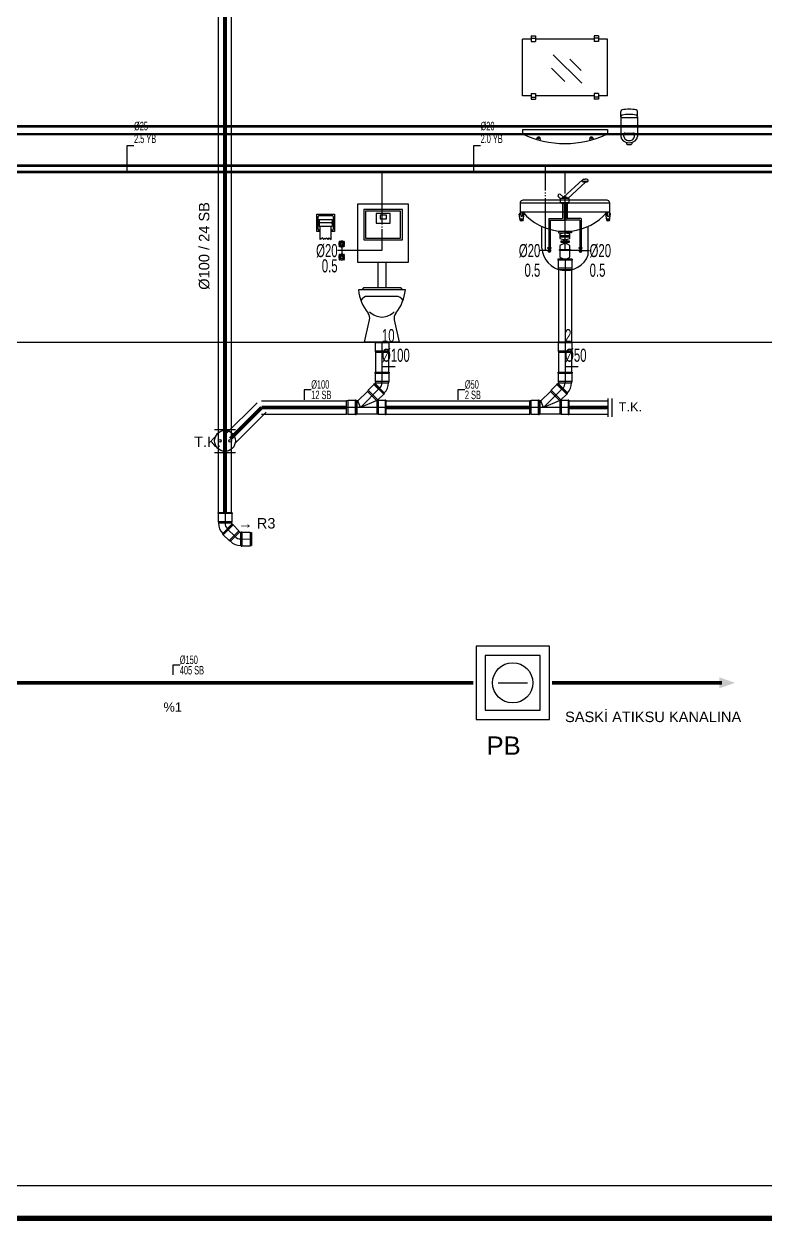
# Model space of a CAD drawing. Header units: centimetres. Extents: x -3962 to 30527, y -2 to 2802.
# Drawn here: x 17106 to 17673, y -2 to 913 of the extents above; entities that cross this region are included whole.
import ezdxf
from ezdxf.enums import TextEntityAlignment as Align

# ---------------------------------------------------------------- set-up
doc = ezdxf.new("R2010")
doc.units = ezdxf.units.CM
for name, pattern in [('BASMA HATTI', [31, 25, -6]), ('PIS', [38, 30, -8]), ('PISSU HATTI', [26, 20, -6]), ('SICAK', [4.6, 4, -0.15, 0.075, -0.15, 0.075, -0.15]), ('SOGUK', [4.375, 4, -0.15, 0.075, -0.15])]:
    doc.linetypes.add(name, pattern=pattern)
for name, color, linetype in [('MTY-PIS-SU-BORUSU', 6, 'PIS'), ('MTY-PISSU-BORU', 6, 'CONTINUOUS'), ('MTY-PISSU-BORU-TAVANDAN', 6, 'PISSU HATTI'), ('MTY-PISSU-CAP', 211, 'CONTINUOUS'), ('MTY-PVC', 43, 'CONTINUOUS'), ('MTY-SICAKSU-BORU', 1, 'BASMA HATTI'), ('MTY-SOGUKSU-BORU', 5, 'CONTINUOUS'), ('MTY-TEFRIS', 15, 'CONTINUOUS'), ('MTY-TEMIZSU-CAP', 101, 'CONTINUOUS'), ('MTY-VANA', 1, 'CONTINUOUS'), ('MTY-YUK-BIRIMI', 7, 'CONTINUOUS'), ('ROTAS-PAFTA', 7, 'CONTINUOUS'), ('ROTAS-PIS-SU-BORUSU', 6, 'PIS'), ('ROTAS-PISSU-CAP', 211, 'CONTINUOUS'), ('ROTAS-PVC', 43, 'CONTINUOUS'), ('ROTAS-ROGAR', 5, 'CONTINUOUS'), ('ROTAS-SEMA', 8, 'CONTINUOUS'), ('ROTAS-SICAKSU-BORU', 1, 'BASMA HATTI'), ('ROTAS-SOGUKSU-BORU', 5, 'CONTINUOUS'), ('ROTAS-TEFRIS', 15, 'CONTINUOUS'), ('ROTAS-VANA', 1, 'CONTINUOUS')]:
    doc.layers.add(name, color=color, linetype=linetype)
doc.styles.add('CAP', font='wturkce.SHX', dxfattribs={"width": 0.65})
doc.styles.add('MTY_CAP', font='wturkce.SHX', dxfattribs={"width": 0.65, "height": 20})
doc.styles.add('MTYCAPLT', font='arial.ttf', dxfattribs={"width": 0.65, "height": 1})
doc.styles.add('ROTAS', font='arial.ttf')
doc.linetypes.add('PİS SU', pattern='A,6,-0.4,[")",Standard,S=1,R=0,X=-0.1,Y=-0.375],-0.2', length=6.6)

# ---------------------------------------------------------------- blocks, each defined once
blk = doc.blocks.new('KLOZET1 KOLON')
at = {"layer": 'MTY-SOGUKSU-BORU', "linetype": 'SOGUK', "ltscale": 10}
for p, q in [((0, 130), (0, 70)), ((-30.75, 75), (-30.75, 65)), ((0, 70), (-30.74, 70))]:
    blk.add_line(p, q, dxfattribs=at)
at = {"layer": 'MTY-TEFRIS', "color": 2}
for p, q in [((20.33, 105.41), (-18.6, 105.41)), ((-18.6, 105.41), (-18.6, 61.05)), ((15.66, 101.52), (-13.93, 101.52)), ((-13.93, 101.52), (-13.93, 78.17)), ((15.66, 78.17), (15.66, 101.52)), ((20.33, 61.05), (20.33, 105.41)), ((-49.8, 84.47), (-49.8, 97.91)), ((-49.8, 97.91), (-36.36, 97.91)), ((-48.79, 86.32), (-48.79, 96.06)), ((-48.12, 91.86), (-48.79, 91.86)), ((-48.79, 91.86), (-48.79, 90.52)), ((-48.12, 93.71), (-48.12, 88.67)), ((-48.12, 93.71), (-38.04, 93.71)), ((-48.12, 90.52), (-48.12, 91.86)), ((-47.95, 96.9), (-38.21, 96.9)), ((-38.04, 93.71), (-38.04, 88.67)), ((-38.04, 91.86), (-37.37, 91.86)), ((-38.04, 90.52), (-38.04, 91.86)), ((-37.37, 96.06), (-37.37, 86.32)), ((-37.37, 91.86), (-37.37, 90.52)), ((-36.36, 97.91), (-36.36, 84.47)), ((14.22, 100.08), (-12.49, 100.08)), ((-12.49, 100.08), (-12.49, 79.61)), ((6.2, 98.31), (-4.47, 98.31)), ((-4.47, 98.31), (-4.47, 90.98)), ((3.46, 96.95), (-1.31, 96.95)), ((-1.31, 96.95), (-1.31, 94.29)), ((-1.31, 94.29), (3.46, 94.29)), ((3.46, 94.29), (3.46, 96.95)), ((6.2, 90.98), (6.2, 98.31)), ((14.22, 79.61), (14.22, 100.08)), ((-47.28, 84.47), (-49.8, 84.47)), ((-48.79, 90.52), (-48.12, 90.52)), ((-38.04, 91.19), (-48.12, 91.19)), ((-48.12, 88.67), (-38.04, 88.67)), ((-47.28, 85.48), (-47.95, 85.48)), ((-47.28, 78.59), (-47.28, 88.67)), ((-38.88, 78.59), (-38.88, 88.67)), ((-38.88, 78.59), (-38.88, 88.67)), ((-38.21, 85.48), (-38.88, 85.48)), ((-36.36, 84.47), (-38.88, 84.47)), ((-37.37, 90.52), (-38.04, 90.52)), ((-4.47, 90.98), (6.2, 90.98)), ((-45.29, 79.81), (-47.28, 78.59)), ((-45.29, 79.81), (-44.6, 78.35)), ((-43.76, 79.57), (-44.6, 78.35)), ((-43.76, 79.57), (-43.08, 78.84)), ((-42.24, 79.57), (-43.08, 78.84)), ((-42.24, 79.57), (-41.4, 78.46)), ((-40.56, 79.83), (-41.4, 78.46)), ((-40.56, 79.83), (-38.88, 78.59)), ((-13.93, 78.17), (15.66, 78.17)), ((-12.49, 79.61), (14.22, 79.61)), ((-18.6, 61.05), (20.33, 61.05)), ((-3.11, 61.05), (-3.11, 41.5)), ((2.9, 61.05), (2.9, 41.5)), ((17.91, 40), (-17.91, 40)), ((-14.2, 41.5), (-15.36, 40)), ((14.4, 41.5), (-14.2, 41.5)), ((14.4, 41.5), (15.56, 40)), ((10.91, 35), (-10.91, 35)), ((-13.25, 0), (-9.42, 17.01)), ((9.42, 17.01), (13.25, 0)), ((13.25, 0), (-13.25, 0)), ((-13.25, 0), (13.25, 0))]:
    blk.add_line(p, q, dxfattribs=at)
at = {"layer": 'MTY-TEFRIS', "color": 4}
for centre, radius in [((-30.75, 75), 1.54), ((-30.75, 75), 1.1), ((-30.75, 65), 1.54), ((-30.75, 65), 1.1)]:
    blk.add_circle(centre, radius, dxfattribs=at)
at = {"layer": 'MTY-TEFRIS', "color": 2}
for centre, radius, start, end in [((-47.95, 96.06), 0.84, 90, 180), ((-38.21, 96.06), 0.84, 0, 90), ((-47.95, 86.32), 0.84, 180, 270), ((-38.21, 86.32), 0.84, 270, 360), ((15.27, 43.1), 33.32, 185.34064, 219.04334), ((-15.27, 43.1), 33.32, 320.95666, 354.65936), ((-10.91, 29), 6, 90, 150.54771), ((10.91, 29), 6, 29.45229, 90), ((-15.28, 18.33), 6, 347.31961, 39.04334), ((0, 32.24), 13.03, 223.67167, 316.32833), ((15.28, 18.33), 6, 140.95666, 192.68039)]:
    blk.add_arc(centre, radius, start, end, dxfattribs=at)
at = {"layer": 'MTY-TEFRIS', "color": 4}
for centre, radius, start, end in [((-30.75, 75), 2.22, 144.42463, 215.30307), ((-32.48, 73.28), 0.321, 139.13539, 310.58802), ((-32.47, 76.73), 0.321, 49.13539, 220.58802), ((-34.63, 75.01), 2.44, 320.91318, 350.03622), ((-34.63, 75.01), 2.44, 9.69149, 38.67071), ((-30.76, 71.11), 2.44, 99.68719, 128.81024), ((-30.74, 78.89), 2.44, 231.05269, 260.03192), ((-30.75, 75), 2.22, 101.18793, 125.29878), ((-30.75, 75), 2.22, 54.42033, 101.18793), ((-30.74, 78.89), 2.44, 279.68719, 308.81024), ((-30.76, 71.11), 2.44, 51.05269, 80.03192), ((-26.86, 74.99), 2.44, 140.91318, 170.03622), ((-26.86, 74.99), 2.44, 189.69149, 218.67071), ((-29.02, 73.27), 0.321, 229.13539, 40.58802), ((-29.02, 76.72), 0.321, 319.13539, 130.58802), ((-30.75, 75), 2.22, 341.62361, 35.30307), ((-30.75, 75), 2.22, 324.42463, 341.62361), ((-30.75, 65), 2.22, 144.34276, 215.22121), ((-32.47, 66.73), 0.321, 49.05352, 220.50616), ((-34.63, 65.01), 2.44, 320.83131, 349.95435), ((-34.63, 65.01), 2.44, 9.60962, 38.58885), ((-30.73, 68.89), 2.44, 230.97083, 259.95006), ((-30.75, 75), 2.22, 234.42033, 305.29878), ((-30.75, 65), 2.22, 101.10606, 125.21692), ((-30.75, 65), 2.22, 54.33847, 101.10606), ((-30.73, 68.89), 2.44, 279.60533, 308.72837), ((-26.86, 64.99), 2.44, 140.83131, 169.95435), ((-26.86, 64.99), 2.44, 189.60962, 218.58885), ((-29.01, 66.72), 0.321, 319.05352, 130.50616), ((-30.75, 65), 2.22, 324.34276, 341.54174), ((-30.75, 65), 2.22, 341.54174, 35.22121), ((-32.48, 63.28), 0.321, 139.05352, 310.50616), ((-30.76, 61.11), 2.44, 99.60533, 128.72837), ((-30.75, 65), 2.22, 234.33847, 305.21692), ((-30.76, 61.11), 2.44, 50.97083, 79.95006), ((-29.03, 63.27), 0.321, 229.05352, 40.50616)]:
    blk.add_arc(centre, radius, start, end, dxfattribs=at)
at = {"layer": 'MTY-TEMIZSU-CAP', "lineweight": -3, "ltscale": 100}
blk.add_line((-30.75, 70), (-33.91, 70), dxfattribs=at)
at = {"layer": 'MTY-PISSU-CAP', "lineweight": -3, "ltscale": 100, "style": 'CAP', "width": 0.65}
blk.add_attdef('PSCP', text='', height=10, dxfattribs=at).set_placement((0, -10), align=Align.MIDDLE_LEFT)
at = {"layer": 'MTY-TEMIZSU-CAP', "color": 101, "style": 'CAP', "width": 0.65}
blk.add_attdef('SOCP', text='', height=10, dxfattribs=at).set_placement((-33.91, 70), align=Align.MIDDLE_RIGHT)
at = {"layer": 'MTY-YUK-BIRIMI', "color": 101, "style": 'CAP', "width": 0.65}
blk.add_attdef('SO', text='', height=10, dxfattribs=at).set_placement((-33.91, 58.33), align=Align.MIDDLE_RIGHT)
at = {"layer": 'MTY-YUK-BIRIMI', "color": 211, "lineweight": -3, "ltscale": 100, "style": 'CAP', "width": 0.65}
blk.add_attdef('PS', text='', height=10, dxfattribs=at).set_placement((0, 5), align=Align.MIDDLE_LEFT)
blk = doc.blocks.new('PVC CATAL SAG')
at = {"layer": 'MTY-PIS-SU-BORUSU', "linetype": 'PİS SU', "ltscale": 5}
for p, q in [((0, 0), (0, -23.03)), ((0, -23.03), (0, -31.02)), ((-1.76, -35.26), (-16.12, -49.85)), ((3, -50), (-27, -50))]:
    blk.add_line(p, q, dxfattribs=at)
blk.add_arc((-6, -31.02), 6, 315, 0, dxfattribs=at)
at = {"layer": 'MTY-PISSU-CAP', "lineweight": -3, "ltscale": 100}
for p, q in [((0, -15.84), (0, -25.84)), ((10, -18.89), (0, -18.89))]:
    blk.add_line(p, q, dxfattribs=at)
at = {"layer": 'MTY-PVC', "color": 43}
for p, q in [((-5.5, 0), (-5.5, -0.6)), ((5.5, 0), (-5.5, 0)), ((-5.3, -0.6), (-5.5, -0.6)), ((5.3, -0.6), (-5.3, -0.6)), ((-5.3, -0.6), (-5.3, -6.85)), ((5.3, -6.85), (-5.3, -6.85)), ((-5.3, -6.85), (-5, -7.99)), ((5, -7.99), (-5, -7.99)), ((-5, -7.99), (-5, -22.87)), ((5.3, -6.85), (5, -7.99)), ((5, -7.99), (5, -22.87)), ((5.5, -0.6), (5.3, -0.6)), ((5.3, -0.6), (5.3, -6.85)), ((5.5, 0), (5.5, -0.6)), ((-5.5, -23.03), (-5.5, -23.63)), ((-5.5, -23.03), (-4.97, -23.03)), ((-5.5, -23.63), (-5.3, -23.63)), ((-5.3, -23.63), (5.3, -23.63)), ((-5.3, -23.63), (-5.3, -29.88)), ((-5, -23.03), (5.03, -23.03)), ((5.03, -23.03), (5.5, -23.03)), ((5.3, -23.63), (5.5, -23.63)), ((5.3, -23.63), (5.3, -29.88)), ((5.5, -23.03), (5.5, -23.63)), ((-6.17, -32.27), (-10.59, -36.69)), ((-5.88, -31.7), (-6.31, -32.13)), ((-5.88, -31.7), (-6.31, -32.13)), ((-6.31, -32.13), (-6.17, -32.27)), ((-6.31, -32.13), (-6.17, -32.27)), ((-6.17, -32.27), (1.33, -39.76)), ((-5.88, -31.7), (-5.58, -32.01)), ((-5.88, -31.7), (-5.58, -32.01)), ((-5.29, -31.73), (-5.58, -32.01)), ((-5.58, -32.01), (1.54, -39.13)), ((-5.3, -29.88), (5.3, -29.88)), ((-5.3, -29.88), (-5, -31.02)), ((-5.29, -31.73), (1.78, -38.8)), ((-5, -31.02), (5, -31.02)), ((5.3, -29.88), (5, -31.02)), ((-25.86, -44.7), (-27, -45)), ((-27, -55), (-27, -45)), ((-25.86, -55.3), (-25.86, -44.7)), ((-20.33, -44.7), (-25.86, -44.7)), ((-19.73, -44.5), (-20.33, -44.5)), ((-20.33, -44.7), (-20.33, -44.5)), ((-20.33, -55.3), (-20.33, -44.7)), ((-19.73, -45), (-19.73, -44.5)), ((-19.73, -55), (-19.73, -45)), ((-19.33, -45), (-19.73, -45)), ((-18.46, -45), (-19.33, -45)), ((-19.33, -45), (-19.33, -55)), ((-19.33, -45), (-19.33, -55)), ((-19.33, -55), (-19.33, -45)), ((-19.33, -45), (-19.33, -55)), ((-11.15, -37.73), (-18.46, -45)), ((-16.5, -50), (-18.46, -45)), ((-4.43, -45), (-16.5, -50)), ((-10.59, -36.69), (-11.15, -37.73)), ((-11.15, -37.73), (-4.14, -44.75)), ((-10.59, -36.69), (-3.09, -44.18)), ((-4.14, -44.75), (-4.43, -45)), ((-4.02, -45), (-4.42, -45)), ((-3.09, -44.18), (-4.14, -44.75)), ((-2.88, -44.7), (-4.02, -45)), ((-4.02, -45), (-4.02, -55)), ((1.33, -39.76), (-3.09, -44.18)), ((2.4, -44.7), (-2.88, -44.7)), ((-2.88, -44.7), (-2.88, -55.3)), ((1.33, -39.76), (1.47, -39.9)), ((1.33, -39.76), (1.47, -39.9)), ((1.89, -39.48), (1.47, -39.9)), ((1.89, -39.48), (1.47, -39.9)), ((1.78, -38.8), (1.5, -39.08)), ((1.5, -39.08), (1.89, -39.48)), ((1.5, -39.08), (1.89, -39.48)), ((3, -44.5), (2.4, -44.5)), ((2.4, -44.5), (2.4, -44.7)), ((2.4, -44.7), (2.4, -55.3)), ((3, -44.5), (3, -45)), ((3, -45), (3, -55)), ((-25.86, -55.3), (-27, -55)), ((-20.33, -55.3), (-25.86, -55.3)), ((-20.33, -55.5), (-20.33, -55.3)), ((-19.73, -55.5), (-20.33, -55.5)), ((-19.73, -55.5), (-19.73, -55)), ((-19.33, -55), (-19.73, -55)), ((-4.02, -55), (-19.33, -55)), ((-2.88, -55.3), (-4.02, -55)), ((2.4, -55.3), (-2.88, -55.3)), ((2.4, -55.3), (2.4, -55.5)), ((3, -55.5), (2.4, -55.5)), ((3, -55), (3, -55.5))]:
    blk.add_line(p, q, dxfattribs=at)
for radius in [1, 11]:
    blk.add_arc((-6, -31.02), radius, 315, 0, dxfattribs=at)
blk = doc.blocks.new('LAVABO1 KOLON')
at = {"layer": 'MTY-PISSU-BORU-TAVANDAN', "linetype": 'PİS SU', "ltscale": 5}
blk.add_line((0, 63.37), (0, 0), dxfattribs=at)
at = {"layer": 'MTY-PVC', "color": 43}
for p, q in [((-5.5, 63.37), (-5.5, 62.77)), ((-5.03, 63.37), (-5.5, 63.37)), ((-5.3, 62.77), (-5.5, 62.77)), ((5.3, 62.77), (-5.3, 62.77)), ((-5.3, 62.77), (-5.3, 56.52)), ((5.3, 56.52), (-5.3, 56.52)), ((-5.3, 56.52), (-5, 55.38)), ((5, 63.37), (-5.03, 63.37)), ((5, 55.38), (-5, 55.38)), ((-5, 55.38), (-5, 0)), ((5.5, 63.37), (4.97, 63.37)), ((5.3, 56.52), (5, 55.38)), ((5, 55.38), (5, 0)), ((5.5, 62.77), (5.3, 62.77)), ((5.3, 62.77), (5.3, 56.52)), ((5.5, 63.37), (5.5, 62.77))]:
    blk.add_line(p, q, dxfattribs=at)
at = {"layer": 'MTY-SICAKSU-BORU', "linetype": 'SICAK', "ltscale": 10}
for p, q in [((-15, 70), (-15, 135)), ((-13.06, 70), (-15.15, 70))]:
    blk.add_line(p, q, dxfattribs=at)
at = {"layer": 'MTY-SOGUKSU-BORU', "linetype": 'SOGUK', "ltscale": 10}
for p, q in [((0, 70), (0, 130)), ((11.84, 70), (0, 70))]:
    blk.add_line(p, q, dxfattribs=at)
at = {"layer": 'MTY-TEFRIS', "color": 2}
for p, q in [((-32.57, 188.24), (-32.57, 231.58)), ((-25.82, 231.58), (-32.57, 231.58)), ((-25.82, 234.09), (-22.51, 234.09)), ((-25.82, 234.09), (-25.82, 229.75)), ((-25.82, 232.44), (-22.51, 232.44)), ((-25.82, 229.75), (-22.51, 229.75)), ((-22.51, 234.09), (-22.51, 229.75)), ((22.38, 231.58), (-22.51, 231.58)), ((22.38, 234.09), (22.38, 229.75)), ((25.69, 234.09), (22.38, 234.09)), ((25.69, 232.44), (22.38, 232.44)), ((25.69, 229.75), (22.38, 229.75)), ((25.69, 234.09), (25.69, 229.75)), ((32.43, 231.58), (25.69, 231.58)), ((32.43, 188.24), (32.43, 231.58)), ((12.73, 197.94), (-9.11, 219.78)), ((12.3, 207.69), (3.7, 216.28)), ((-0.23, 199.25), (-10.42, 209.44)), ((-25.82, 188.24), (-32.57, 188.24)), ((-25.82, 190.07), (-22.51, 190.07)), ((-25.82, 190.07), (-25.82, 185.73)), ((-25.82, 187.38), (-22.51, 187.38)), ((-25.82, 185.73), (-22.51, 185.73)), ((-22.51, 190.07), (-22.51, 185.73)), ((22.38, 188.24), (-22.51, 188.24)), ((25.69, 190.07), (22.38, 190.07)), ((22.38, 190.07), (22.38, 185.73)), ((25.69, 187.38), (22.38, 187.38)), ((25.69, 185.73), (22.38, 185.73)), ((25.69, 190.07), (25.69, 185.73)), ((32.43, 188.24), (25.69, 188.24)), ((42.63, 172.3), (42.63, 176.3)), ((55.43, 172.3), (55.43, 176.3)), ((42.63, 172.3), (42.63, 157.29)), ((42.63, 171.69), (55.43, 171.69)), ((55.43, 172.3), (55.43, 157.29)), ((-32.57, 162.6), (32.43, 162.6)), ((-32.57, 162.6), (-32.57, 159.35)), ((-32.57, 159.35), (32.43, 159.35)), ((32.43, 162.6), (32.43, 159.35)), ((42.63, 160.49), (42.63, 157.29)), ((45.03, 157.29), (45.03, 159.25)), ((45.67, 159.89), (52.39, 159.89)), ((53.03, 157.29), (53.03, 159.25)), ((47.03, 152.73), (47.03, 151.69)), ((47.83, 150.89), (47.03, 151.69)), ((50.23, 150.89), (47.83, 150.89)), ((50.23, 150.89), (51.03, 151.69)), ((51.03, 152.73), (51.03, 151.69))]:
    blk.add_line(p, q, dxfattribs=at)
at = {"layer": 'MTY-TEFRIS', "color": 4}
for p, q in [((13.42, 124.12), (-1.18, 110.86)), ((15.9, 122.47), (2.06, 109.89)), ((13.33, 122.84), (13.42, 123.75)), ((13.33, 122.84), (15.52, 122.84)), ((13.73, 122.84), (13.73, 122.47)), ((17.24, 122.84), (13.73, 122.84)), ((13.73, 122.47), (17.24, 122.47)), ((14.5, 124.72), (15.52, 124.72)), ((16.54, 124.72), (15.52, 124.72)), ((17.71, 122.84), (15.52, 122.84)), ((17.24, 122.47), (17.24, 122.84)), ((17.71, 122.84), (17.61, 123.75)), ((-4.98, 112.8), (-5.17, 112.58)), ((-5.05, 111.05), (-3.37, 109.62)), ((-1.11, 110.92), (-3.46, 112.92)), ((-3.37, 106.7), (-3.37, 109.89)), ((3.21, 109.89), (-3.37, 109.89)), ((-2.17, 109.96), (-2.24, 109.89)), ((-1.1, 110.86), (-0.08, 110.86)), ((0.94, 110.86), (-0.08, 110.86)), ((3.21, 106.7), (3.21, 109.89)), ((-34.19, 106.7), (-34.19, 99.25)), ((34.06, 106.3), (-34.19, 106.3)), ((32.13, 108.5), (-32.26, 108.5)), ((-3.37, 106.7), (3.21, 106.7)), ((-2.88, 106.7), (-2.88, 106.29)), ((-2.88, 106.29), (2.75, 106.29)), ((-2.14, 106.29), (-2.14, 106.1)), ((1.98, 106.09), (-2.14, 106.09)), ((-1.83, 106.07), (-1.83, 94.44)), ((-0.75, 106.07), (-0.75, 93.36)), ((0.59, 106.07), (0.59, 93.36)), ((1.67, 106.07), (1.67, 94.44)), ((1.98, 106.29), (1.98, 106.09)), ((2.75, 106.29), (2.75, 106.7)), ((34.06, 106.7), (34.06, 99.25)), ((-34.19, 93.55), (-34.97, 97.93)), ((-33.89, 98.28), (-34.71, 98.28)), ((34.06, 99.25), (-34.19, 99.25)), ((-33.89, 99.25), (-33.89, 96.72)), ((-32.42, 99.25), (-32.42, 96.72)), ((-31.61, 98.28), (-32.42, 98.28)), ((-32.13, 93.55), (-31.35, 97.93)), ((-12.51, 94.44), (-12.51, 72.2)), ((-12.51, 94.44), (-1.83, 94.44)), ((-11.43, 93.36), (-11.43, 72.2)), ((-11.43, 93.36), (-0.75, 93.36)), ((11.27, 93.36), (0.59, 93.36)), ((12.35, 94.44), (1.67, 94.44)), ((11.27, 93.36), (11.27, 72.2)), ((12.35, 94.44), (12.35, 72.2)), ((32, 93.55), (31.22, 97.93)), ((31.48, 98.28), (32.29, 98.28)), ((32.29, 99.25), (32.29, 96.72)), ((33.76, 99.25), (33.76, 96.72)), ((33.76, 98.28), (34.58, 98.28)), ((34.06, 93.55), (34.84, 97.93)), ((-17.73, 71.86), (-17.73, 88.48)), ((-4.99, 84.92), (-4.99, 83.48)), ((4.86, 84.63), (-4.99, 84.63)), ((-4.99, 83.48), (-0.07, 83.48)), ((-3.84, 79.22), (-3.84, 82.47)), ((-1.15, 83.48), (-1.15, 83.13)), ((4.86, 83.48), (-0.07, 83.48)), ((1.02, 83.48), (1.02, 83.13)), ((3.71, 79.22), (3.71, 82.47)), ((4.86, 84.92), (4.86, 83.48)), ((17.73, 66.66), (17.73, 88.54)), ((3.71, 81.31), (-3.84, 81.31)), ((3.71, 80.24), (-3.84, 80.24)), ((-3.84, 70.82), (-3.84, 73.87)), ((-3.04, 76.14), (-3.04, 77.37)), ((-3.04, 77.37), (3.04, 77.37)), ((3.04, 76.8), (-3.04, 76.8)), ((3.04, 76.14), (-3.04, 76.14)), ((-1.15, 78.56), (-1.15, 77.37)), ((-1.15, 76.14), (-1.15, 75.24)), ((1.02, 78.56), (1.02, 77.37)), ((1.02, 76.14), (1.02, 75.24)), ((3.04, 77.37), (3.04, 76.14)), ((3.71, 70.82), (3.71, 73.87)), ((-11.97, 72.2), (-13.33, 72.2)), ((-13.33, 72.2), (-13.33, 71.8)), ((-13.33, 71.8), (-11.97, 71.8)), ((-12.51, 71.8), (-12.51, 70)), ((-12.51, 71.8), (-12.51, 70)), ((-12.51, 70), (-11.43, 70)), ((-11.97, 72.2), (-10.61, 72.2)), ((-10.61, 71.8), (-11.97, 71.8)), ((-11.43, 71.8), (-11.43, 70)), ((-11.43, 71.8), (-11.43, 70)), ((-10.61, 72.2), (-10.61, 71.8)), ((-4.34, 70.18), (-4.34, 70.82)), ((-4.34, 70.82), (4.07, 70.82)), ((4.07, 70.18), (-4.34, 70.18)), ((-3.84, 65.06), (-3.84, 70.18)), ((3.71, 65.06), (3.71, 70.18)), ((4.07, 70.82), (4.07, 70.18)), ((11.84, 72.2), (10.48, 72.2)), ((10.48, 72.2), (10.48, 71.8)), ((10.48, 71.8), (11.84, 71.8)), ((11.3, 71.8), (11.3, 70)), ((11.3, 71.8), (11.3, 70)), ((12.38, 70), (11.3, 70)), ((11.84, 72.2), (13.2, 72.2)), ((13.2, 71.8), (11.84, 71.8)), ((12.38, 71.8), (12.38, 70)), ((12.38, 71.8), (12.38, 70)), ((13.2, 72.2), (13.2, 71.8))]:
    blk.add_line(p, q, dxfattribs=at)
at = {"layer": 'MTY-TEFRIS', "color": 2}
for centre in [(-20.17, 155.82), (20.04, 155.82)]:
    blk.add_circle(centre, 0.437, dxfattribs=at)
at = {"layer": 'MTY-TEFRIS', "color": 4}
for centre, radius in [((-34.52, 97.85), 0.254), ((-33.16, 93.55), 1.03), ((-33.16, 93.55), 0.556), ((-31.8, 97.85), 0.254), ((31.67, 97.85), 0.254), ((33.03, 93.55), 1.03), ((33.03, 93.55), 0.556), ((34.39, 97.85), 0.254)]:
    blk.add_circle(centre, radius, dxfattribs=at)
at = {"layer": 'MTY-TEFRIS', "color": 2}
for centre, radius, start, end in [((43.91, 176.3), 1.28, 103.34236, 180), ((49.03, 150.65), 27.43, 78.61461, 101.38539), ((49.03, 146.65), 27.43, 78.61461, 101.38539), ((54.15, 176.3), 1.28, 0, 76.65764), ((43.91, 172.3), 1.28, 103.34236, 180), ((54.15, 172.3), 1.28, 0, 76.65764), ((-0.07, 225.21), 73.43, 243.73196, 296.26804), ((-20.32, 155.17), 1.53, 324.18851, 183.54429), ((20.19, 155.17), 1.53, 356.45571, 215.81149), ((45.67, 159.25), 0.64, 90, 180), ((52.39, 159.25), 0.64, 0, 90)]:
    blk.add_arc(centre, radius, start, end, dxfattribs=at)
at = {"layer": 'MTY-TEFRIS', "color": 4}
for centre, radius, start, end in [((14.5, 123.64), 1.08, 90, 174.07007), ((16.54, 123.64), 1.08, 5.92993, 90), ((-4.35, 111.88), 1.08, 139.57371, 229.57371), ((-4.16, 112.1), 1.08, 49.57371, 139.57371), ((-1.1, 109.78), 1.08, 90, 174.07007), ((0.94, 109.78), 1.08, 5.92993, 90), ((-32.19, 106.5), 2.01, 88.09528, 174.20104), ((32.06, 106.5), 2.01, 5.79896, 91.90472), ((-34.67, 97.98), 0.308, 97.40292, 189.73542), ((-33.16, 96.72), 0.735, 180, 0), ((-0.07, 127.1), 42.47, 220.97797, 263.34526), ((-31.65, 97.98), 0.308, 350.26458, 82.59708), ((-0.07, 127.1), 42.47, 276.65474, 319.02203), ((31.52, 97.98), 0.308, 97.40292, 189.73542), ((33.03, 96.72), 0.735, 180, 0), ((34.54, 97.98), 0.308, 350.26458, 82.59708), ((-0.07, 72.87), 10.32, 68.53271, 111.46729), ((-0.07, 88.83), 10.32, 248.53271, 291.46729), ((-0.07, 69.47), 5.8, 49.37058, 130.62942), ((0.55, 73.03), 18.32, 183.67178, 339.66251), ((-11.97, 70), 1.09, 119.88579, 60.11421), ((-11.97, 70.09), 0.548, 189.04535, 350.95465), ((-0.07, 69.47), 5.8, 229.37058, 310.62942), ((11.84, 70), 1.09, 119.88579, 60.11421), ((11.84, 70.09), 0.548, 189.04535, 350.95465)]:
    blk.add_arc(centre, radius, start, end, dxfattribs=at)
at = {"layer": 'MTY-TEFRIS', "color": 2}
blk.add_ellipse((49.03, 157.29), major_axis=(6.4, 0), ratio=0.75, start_param=3.141593, end_param=6.283185, dxfattribs=at)
blk.add_open_spline([(45.03, 157.29), (45.03, 156.85), (45.14, 156.42), (45.6, 155.59), (45.95, 155.2), (46.86, 154.56), (47.42, 154.32), (48.62, 154.06), (50.06, 154.05), (50.48, 154.26), (51.05, 154.49), (52, 155.09), (52.37, 155.48), (52.87, 156.29), (53.01, 156.73), (53.03, 157.2), (53.03, 157.24), (53.03, 157.29)], degree=3, knots=[0, 0, 0, 0, 0.442663, 0.442663, 0.885326, 0.885326, 1.327989, 1.327989, 1.770652, 1.770652, 2.213315, 2.213315, 2.655978, 2.655978, 3.098641, 3.098641, 3.141579, 3.141579, 3.141579, 3.141579], dxfattribs=at)
at = {"layer": 'MTY-TEMIZSU-CAP'}
for p, q in [((-15.15, 70), (-18.9, 70)), ((12.93, 70), (18.77, 70))]:
    blk.add_line(p, q, dxfattribs=at)
at = {"layer": 'MTY-PISSU-CAP', "lineweight": -3, "ltscale": 100, "style": 'CAP', "width": 0.65}
blk.add_attdef('PSCP', text='', height=10, dxfattribs=at).set_placement((0, -10), align=Align.MIDDLE_LEFT)
at = {"layer": 'MTY-TEMIZSU-CAP', "color": 101, "style": 'CAP', "width": 0.65}
blk.add_attdef('SCCP', text='', height=10, dxfattribs=at).set_placement((-18.9, 70), align=Align.MIDDLE_RIGHT)
blk.add_attdef('SOCP', text='', height=10, dxfattribs=at).set_placement((18.77, 70), align=Align.MIDDLE_LEFT)
at = {"layer": 'MTY-YUK-BIRIMI', "color": 101, "style": 'CAP', "width": 0.65}
blk.add_attdef('SC', text='', height=10, dxfattribs=at).set_placement((-18.9, 55), align=Align.MIDDLE_RIGHT)
blk.add_attdef('SO', text='', height=10, dxfattribs=at).set_placement((18.81, 55), align=Align.MIDDLE_LEFT)
at = {"layer": 'MTY-YUK-BIRIMI', "color": 211, "lineweight": -3, "ltscale": 100, "style": 'CAP', "width": 0.65}
blk.add_attdef('PS', text='', height=10, dxfattribs=at).set_placement((0, 5), align=Align.MIDDLE_LEFT)
blk = doc.blocks.new('MTY-PIS SU CAP SB')
at = {"layer": 'MTY-PISSU-CAP'}
for p, q in [((0.83, 1.17), (0, 1.17)), ((0, 1.17), (0, 0))]:
    blk.add_line(p, q, dxfattribs=at)
at = {"layer": 'MTY-PISSU-CAP', "style": 'MTY_CAP', "width": 0.65}
blk.add_attdef('PSCP_001', (0.83, 1.29), '', height=1, dxfattribs=at)
at = {"layer": 'MTY-YUK-BIRIMI', "color": 211, "style": 'MTY_CAP', "width": 0.65}
blk.add_attdef('PS_001', (0.83, 0.07), '', height=1, dxfattribs=at)
blk = doc.blocks.new('MTY-TEMIZ SU CAP MB')
at = {"layer": 'MTY-TEMIZSU-CAP'}
for p, q in [((0.83, 3.1), (0, 3.1)), ((0, 3.1), (0, 0))]:
    blk.add_line(p, q, dxfattribs=at)
at = {"layer": 'MTY-TEMIZSU-CAP', "style": 'MTY_CAP', "width": 0.65}
for tag, p in [('SOCP_001', (0.83, 4.92)), ('SCCP_001', (0.83, 1.92))]:
    blk.add_attdef(tag, p, '', height=1, dxfattribs=at)
at = {"layer": 'MTY-YUK-BIRIMI', "color": 101, "style": 'MTY_CAP', "width": 0.65}
for tag, p in [('SO_001', (0.83, 3.42)), ('SC_001', (0.83, 0.42))]:
    blk.add_attdef(tag, p, '', height=1, dxfattribs=at)
blk = doc.blocks.new('MTY-TEMIZLEME KAPAGI KOLON')
at = {"layer": 'MTY-VANA', "color": 1, "ltscale": 75}
for p, q in [((-10, 11), (10, 11)), ((-10, -11), (10, -11))]:
    blk.add_line(p, q, dxfattribs=at)
for centre, radius in [((0, 0), 10), ((-5, 0), 1.25), ((5, 0), 1.25)]:
    blk.add_circle(centre, radius, dxfattribs=at)
at = {"layer": 'MTY-VANA', "color": 1, "ltscale": 75, "style": 'MTYCAPLT'}
blk.add_attdef('TK', (-29.6, -6), '', height=10, dxfattribs=at)
blk = doc.blocks.new('PVC DIRSEK')
at = {"layer": 'MTY-PISSU-BORU', "linetype": 'PİS SU', "ltscale": 5}
for p, q in [((0, 0), (0, -7.99)), ((1.99, -12.56), (7.65, -18.21)), ((11.89, -19.97), (20.28, -20.03))]:
    blk.add_line(p, q, dxfattribs=at)
for centre, start, end in [((6, -7.99), 180, 225), ((11.89, -13.97), 225, 270)]:
    blk.add_arc(centre, 6, start, end, dxfattribs=at)
at = {"layer": 'MTY-PVC', "color": 43}
for p, q in [((-5.5, 0), (-5.5, -0.6)), ((5.5, 0), (-5.5, 0)), ((5.5, -0.6), (-5.5, -0.6)), ((-5.3, -0.6), (-5.3, -6.85)), ((5.3, -6.85), (-5.3, -6.85)), ((-5.3, -6.85), (-5, -7.99)), ((5, -7.99), (-5, -7.99)), ((5.29, -8.7), (-1.78, -15.77)), ((5.58, -8.98), (-1.56, -16.12)), ((6.31, -9.1), (-1.33, -16.73)), ((5.3, -6.85), (5, -7.99)), ((5.29, -8.7), (5.58, -8.98)), ((5.3, -0.6), (5.3, -6.85)), ((5.5, 0), (5.5, -0.6)), ((5.88, -8.67), (5.51, -9.04)), ((5.88, -8.67), (5.58, -8.98)), ((5.88, -8.67), (6.31, -9.1)), ((5.88, -8.67), (6.31, -9.1)), ((6.31, -9.1), (6.17, -9.24)), ((-1.5, -16.05), (-1.89, -16.45)), ((-1.56, -16.12), (-1.89, -16.45)), ((-1.89, -16.45), (-1.47, -16.88)), ((-1.89, -16.45), (-1.47, -16.88)), ((-1.78, -15.77), (-1.5, -16.05)), ((-1.33, -16.73), (-1.47, -16.88)), ((-1.33, -16.73), (-1.47, -16.88)), ((6.17, -9.24), (-1.33, -16.73)), ((-1.33, -16.73), (3.09, -21.15)), ((10.59, -13.66), (3.09, -21.15)), ((11.18, -14.68), (4.11, -21.75)), ((6.17, -9.24), (10.59, -13.66)), ((10.59, -13.66), (11.18, -14.68)), ((11.89, -14.97), (11.89, -24.97)), ((11.89, -14.97), (12.29, -14.97)), ((12.29, -14.53), (12.29, -14.97)), ((12.29, -14.53), (12.89, -14.53)), ((12.29, -14.97), (12.29, -25.03)), ((12.89, -14.53), (12.89, -14.73)), ((12.89, -14.73), (12.89, -25.33)), ((12.89, -14.73), (19.14, -14.73)), ((19.14, -14.73), (20.28, -15.07)), ((19.14, -14.73), (19.14, -25.33)), ((20.28, -15.07), (20.28, -25)), ((3.09, -21.15), (4.11, -21.75)), ((11.89, -24.97), (12.29, -24.97)), ((12.29, -24.97), (12.29, -25.53)), ((12.29, -25.53), (12.89, -25.53)), ((12.89, -25.33), (19.14, -25.33)), ((12.89, -25.33), (12.89, -25.53)), ((19.14, -25.33), (20.28, -25))]:
    blk.add_line(p, q, dxfattribs=at)
for centre, radius, start, end in [((6, -7.99), 11, 180, 225), ((6, -7.99), 1, 180, 225), ((11.89, -13.97), 1, 225, 270), ((11.89, -13.97), 11, 225, 270)]:
    blk.add_arc(centre, radius, start, end, dxfattribs=at)

msp = doc.modelspace()

# ---------------------------------------------------------------- linework, layer by layer
at = {"layer": 'ROTAS-PAFTA'}
for points, const_width in [([(15040, 0), (24010, 0), (24010, 2800), (15040, 2800)], 4), ([(15065, 25), (23985, 25), (23985, 2775), (15065, 2775)], 1)]:
    msp.add_lwpolyline(points, close=True, dxfattribs=dict(at, const_width=const_width))
at = {"layer": 'ROTAS-PIS-SU-BORUSU', "const_width": 3}
for points in [[(17260, 539.5), (17260, 1770)], [(17288, 620), (17264, 596)], [(17288, 620), (17353, 620)], [(17383, 620), (17493, 620)], [(17523, 620), (17553, 620)], [(16990, 409.5), (17450, 409.5)], [(17510, 409.5), (17640, 409.5)]]:
    msp.add_lwpolyline(points, dxfattribs=at)
at = {"layer": 'ROTAS-PIS-SU-BORUSU'}
msp.add_solid([(17650, 409.5), (17638, 405.3), (17638, 413.7)], dxfattribs=at)
at = {"layer": 'ROTAS-PVC'}
for p, q in [((17255, 539.5), (17255, 1770)), ((17265, 539.5), (17265, 1770)), ((17284.46, 623.54), (17260.46, 599.54)), ((17288, 625), (17353, 625)), ((17383, 625), (17493, 625)), ((17523, 625), (17553, 625)), ((17553, 613), (17553, 627)), ((17556, 613), (17556, 627)), ((17291.54, 616.46), (17267.54, 592.46)), ((17288, 615), (17353, 615)), ((17383, 615), (17493, 615)), ((17523, 615), (17553, 615))]:
    msp.add_line(p, q, dxfattribs=at)
at = {"layer": 'ROTAS-ROGAR'}
msp.add_line((17468.8, 409.5), (17491.2, 409.5), dxfattribs=at)
for points in [[(17452, 381.5), (17508, 381.5), (17508, 437.5), (17452, 437.5)], [(17459, 388.5), (17501, 388.5), (17501, 430.5), (17459, 430.5)]]:
    msp.add_lwpolyline(points, close=True, dxfattribs=at)
msp.add_circle((17480, 409.5), 15.4, dxfattribs=at)
at = {"layer": 'ROTAS-SEMA'}
msp.add_lwpolyline([(15140, 670), (23910, 670)], dxfattribs=at)
at = {"layer": 'ROTAS-SICAKSU-BORU', "const_width": 2}
msp.add_lwpolyline([(18325, 805), (15885, 805)], dxfattribs=at)
at = {"layer": 'ROTAS-SOGUKSU-BORU', "const_width": 2}
for points in [[(15640.05, 835), (21278, 835), (21278, 800), (21310, 800)], [(15600, 775), (15600, 829), (18752, 829), (18752, 800), (18790, 800)], [(15600, 800), (18340, 800)]]:
    msp.add_lwpolyline(points, dxfattribs=at)

# ---------------------------------------------------------------- block references
at = {"layer": 'ROTAS-TEFRIS'}
ref = msp.add_blockref('LAVABO1 KOLON', (17520, 670), dxfattribs=at)
ref.add_attrib('SO', '0.5', dxfattribs={"color": 101, "height": 10, "style": 'CAP', "width": 0.65}).set_placement((17538.81, 725), align=Align.MIDDLE_LEFT)
ref.add_attrib('SOCP', 'Ø20', dxfattribs={"color": 101, "height": 10, "style": 'CAP', "width": 0.65}).set_placement((17538.77, 740), align=Align.MIDDLE_LEFT)
ref.add_attrib('SC', '0.5', dxfattribs={"color": 101, "height": 10, "style": 'CAP', "width": 0.65}).set_placement((17501.1, 725), align=Align.MIDDLE_RIGHT)
ref.add_attrib('SCCP', 'Ø20', dxfattribs={"color": 101, "height": 10, "style": 'CAP', "width": 0.65}).set_placement((17501.1, 740), align=Align.MIDDLE_RIGHT)
ref.add_attrib('PSCP', 'Ø50', dxfattribs={"lineweight": -3, "ltscale": 100, "height": 10, "style": 'CAP', "width": 0.65}).set_placement((17520, 660), align=Align.MIDDLE_LEFT)
ref.add_attrib('PS', '2', dxfattribs={"color": 211, "lineweight": -3, "ltscale": 100, "height": 10, "style": 'CAP', "width": 0.65}).set_placement((17520, 675), align=Align.MIDDLE_LEFT)
ref = msp.add_blockref('MTY-TEMIZ SU CAP MB', (17185, 800), dxfattribs=dict(at, xscale=6.5, yscale=6.5))
ref.add_attrib('SO_001', '2.5 YB', (17190.42, 822.21), dxfattribs={"color": 101, "height": 6.5, "style": 'MTY_CAP', "width": 0.65})
ref.add_attrib('SOCP_001', 'Ø25', (17190.42, 831.96), dxfattribs={"height": 6.5, "style": 'MTY_CAP', "width": 0.65})
ref = msp.add_blockref('MTY-TEMIZ SU CAP MB', (17450, 800), dxfattribs=dict(at, xscale=6.5, yscale=6.5))
ref.add_attrib('SO_001', '2.0 YB', (17455.42, 822.21), dxfattribs={"color": 101, "height": 6.5, "style": 'MTY_CAP', "width": 0.65})
ref.add_attrib('SOCP_001', 'Ø20', (17455.42, 831.96), dxfattribs={"height": 6.5, "style": 'MTY_CAP', "width": 0.65})
ref = msp.add_blockref('KLOZET1 KOLON', (17380, 670), dxfattribs=at)
ref.add_attrib('SO', '0.5', dxfattribs={"color": 101, "height": 10, "style": 'CAP', "width": 0.65}).set_placement((17346.09, 728.33), align=Align.MIDDLE_RIGHT)
ref.add_attrib('SOCP', 'Ø20', dxfattribs={"color": 101, "height": 10, "style": 'CAP', "width": 0.65}).set_placement((17346.09, 740), align=Align.MIDDLE_RIGHT)
ref.add_attrib('PSCP', 'Ø100', dxfattribs={"lineweight": -3, "ltscale": 100, "height": 10, "style": 'CAP', "width": 0.65}).set_placement((17380, 660), align=Align.MIDDLE_LEFT)
ref.add_attrib('PS', '10', dxfattribs={"color": 211, "lineweight": -3, "ltscale": 100, "height": 10, "style": 'CAP', "width": 0.65}).set_placement((17380, 675), align=Align.MIDDLE_LEFT)
for name, p in [('PVC CATAL SAG', (17380, 670)), ('PVC CATAL SAG', (17520, 670)), ('PVC DIRSEK', (17260, 539.5))]:
    msp.add_blockref(name, p, dxfattribs=at)
ref = msp.add_blockref('MTY-PIS SU CAP SB', (17320.5, 626), dxfattribs=dict(at, xscale=6.5, yscale=6.5))
ref.add_attrib('PSCP_001', 'Ø100', (17325.92, 634.38), dxfattribs={"height": 6.5, "style": 'MTY_CAP', "width": 0.65})
ref.add_attrib('PS_001', '12 SB', (17325.92, 626.43), dxfattribs={"color": 211, "height": 6.5, "style": 'MTY_CAP', "width": 0.65})
ref = msp.add_blockref('MTY-PIS SU CAP SB', (17438, 626), dxfattribs=dict(at, xscale=6.5, yscale=6.5))
ref.add_attrib('PSCP_001', 'Ø50', (17443.42, 634.38), dxfattribs={"height": 6.5, "style": 'MTY_CAP', "width": 0.65})
ref.add_attrib('PS_001', '2 SB', (17443.42, 626.43), dxfattribs={"color": 211, "height": 6.5, "style": 'MTY_CAP', "width": 0.65})
ref = msp.add_blockref('MTY-TEMIZLEME KAPAGI KOLON', (17260, 594.5), dxfattribs=dict(at, xscale=0.8, yscale=0.8))
ref.add_attrib('TK', 'T.K.', (17236.32, 589.73), dxfattribs={"layer": 'ROTAS-VANA', "color": 1, "ltscale": 75, "height": 8, "style": 'MTYCAPLT'})
ref = msp.add_blockref('MTY-PIS SU CAP SB', (17220, 415.5), dxfattribs=dict(at, xscale=6.5, yscale=6.5))
ref.add_attrib('PSCP_001', 'Ø150', (17225.42, 423.88), dxfattribs={"height": 6.5, "style": 'MTY_CAP', "width": 0.65})
ref.add_attrib('PS_001', '405 SB', (17225.42, 415.93), dxfattribs={"color": 211, "height": 6.5, "style": 'MTY_CAP', "width": 0.65})

# ---------------------------------------------------------------- texts
at = {"layer": 'ROTAS-PISSU-CAP', "style": 'ROTAS'}
msp.add_text('Ø100 / 24 SB', height=8, rotation=90, dxfattribs=at).set_placement((17248, 710))
for s, height, p in [('T.K.', 7, (17561, 617)), ('→ R3', 8, (17270, 527.5)), ('SASKİ ATIKSU KANALINA', 8, (17520, 379.5))]:
    msp.add_text(s, height=height, dxfattribs=at).set_placement(p)
msp.add_text('%1', height=7, dxfattribs=at).set_placement((17220, 387.5), align=Align.CENTER)
at = {"layer": 'ROTAS-ROGAR', "style": 'ROTAS'}
msp.add_text('PB', height=14, dxfattribs=at).set_placement((17460, 354.5))

doc.saveas('drawing.dxf')
